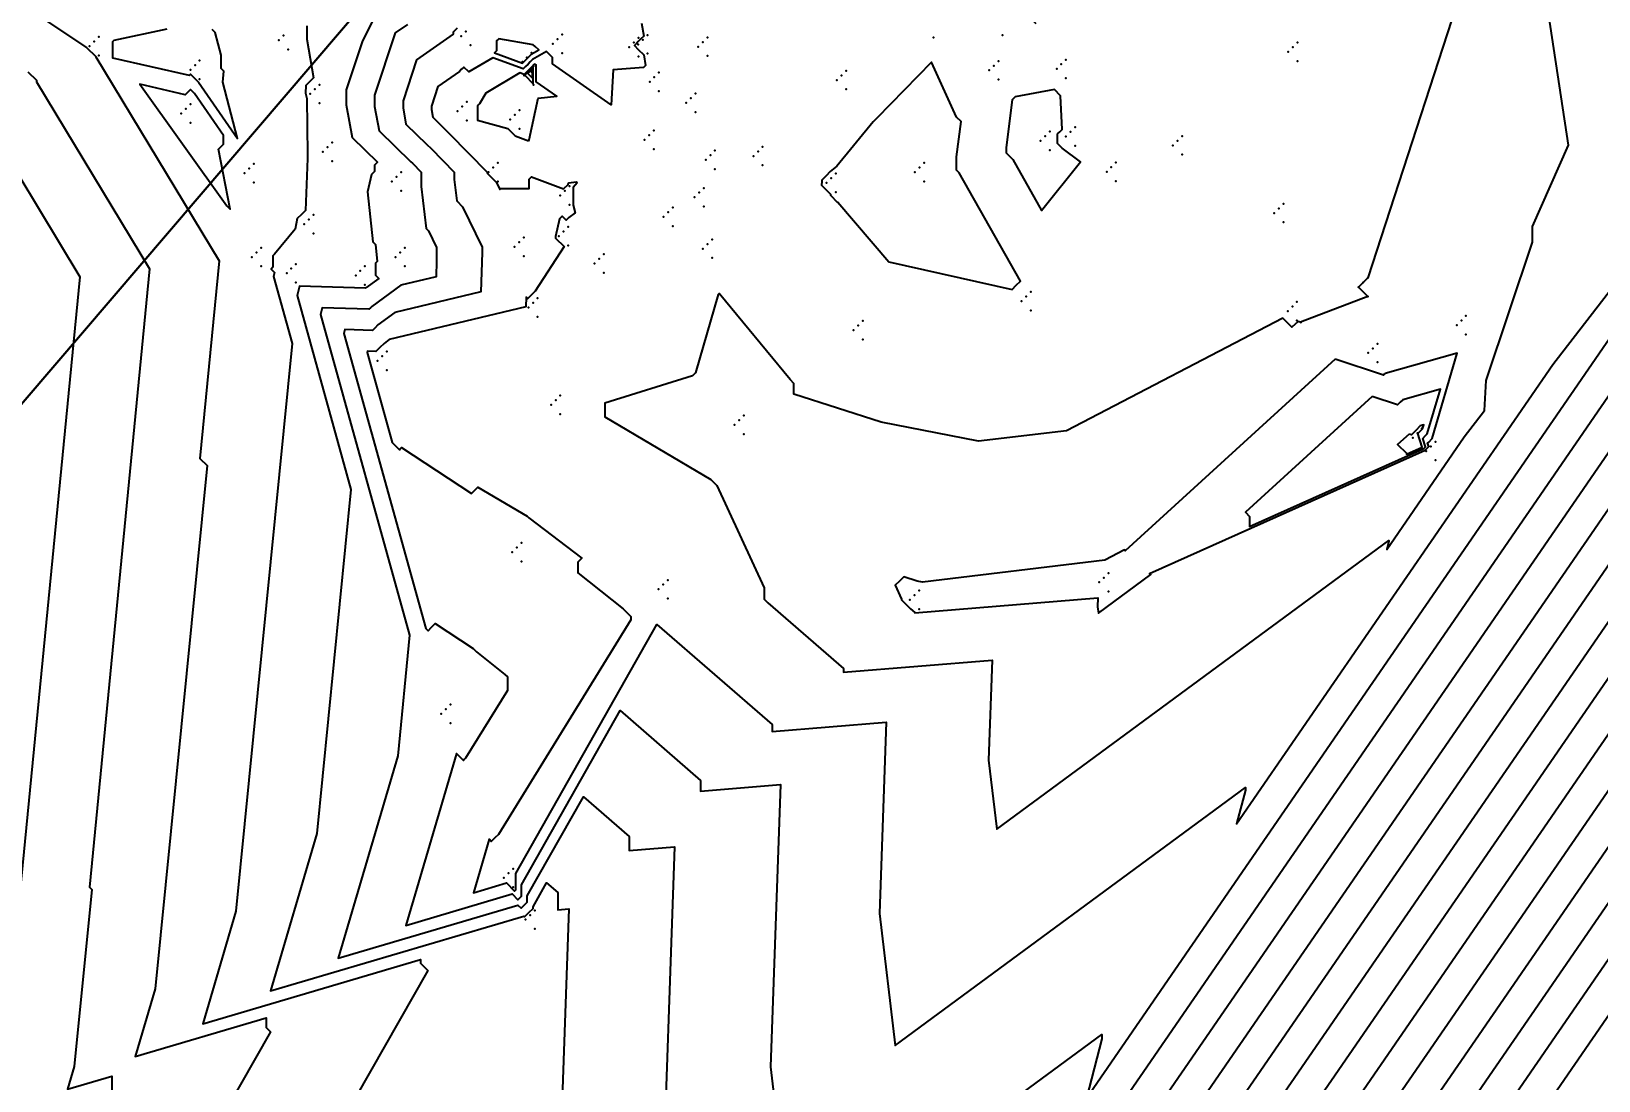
# Model space of a CAD drawing. Header units: metres. Extents: x 419582 to 423558, y 4805372 to 4807539.
# Drawn here: x 421937.01 to 421970.86, y 4806581.9 to 4806604.54 of the extents above; entities that cross this region are included whole.
import ezdxf

# ---------------------------------------------------------------- set-up
doc = ezdxf.new("R2010")
doc.units = ezdxf.units.M
doc.linetypes.add('PHANTOM', pattern=[2.5, 1.25, -0.25, 0.25, -0.25, 0.25, -0.25])
for name, color, linetype in [('C-TINN', 4, 'Continuous'), ('C-TOPO-MAJR', 9, 'Continuous'), ('C-TOPO-MINR', 8, 'Continuous'), ('LS', 7, 'Continuous')]:
    doc.layers.add(name, color=color, linetype=linetype)
doc.styles.get("Standard").update_dxf_attribs({"font": 'simplex.shx'})

# ---------------------------------------------------------------- blocks, each defined once
blk = doc.blocks.new('AN30 +0 +0')
at = {"linetype": 'PHANTOM', "flags": 128}
for points in [[(0, -11.382), (0, 11.382)], [(-11.382, 0), (11.382, 0)]]:
    blk.add_lwpolyline(points, dxfattribs=at)
at = {"flags": 128}
blk.add_lwpolyline([(-4.744, -4.744), (-4.744, 4.744), (4.744, 4.744), (4.744, -4.744)], close=True, dxfattribs=at)
at = {"layer": 'LS', "insert": (-3.273, -0.383), "char_height": 0.51577, "width": 9.13592, "attachment_point": 1}
blk.add_mtext('AN30\\PBase +0 Leg +0', dxfattribs=at)

msp = doc.modelspace()

# ---------------------------------------------------------------- linework, layer by layer
at = {"color": 31, "lineweight": 30, "true_color": 0xffbd7a, "elevation": 1718.013}
msp.add_lwpolyline([(423449.834, 4807399.592), (423130.593, 4807500.114), (421950.92, 4806612.998), (421795.045, 4806430.988), (421305.015, 4806147.038), (421305.015, 4806147.038), (420630.083, 4805770.97), (419765.157, 4805549.54), (419617.356, 4805580.088)], dxfattribs=at)
at = {"layer": 'C-TINN', "color": 4, "linetype": 'Continuous', "lineweight": -3}
for p in [(421942.45, 4806604.45, 1831.75), (421946.29, 4806604.44, 1835.18), (421946.39, 4806604.54, 1835.18), (421948.47, 4806604.47, 1835.41), (421950.31, 4806604.46, 1836.23), (421957.98, 4806604.46, 1836.08), (421938.26, 4806604.22, 1831.05), (421938.36, 4806604.32, 1831.05), (421938.46, 4806604.42, 1831.05), (421942.35, 4806604.35, 1831.75), (421942.55, 4806604.15, 1831.75), (421946.49, 4806604.24, 1835.18), (421948.27, 4806604.27, 1835.41), (421948.37, 4806604.37, 1835.41), (421949.92, 4806604.2, 1835.68), (421950.02, 4806604.3, 1835.68), (421950.11, 4806604.26, 1836.23), (421950.12, 4806604.4, 1835.68), (421950.21, 4806604.36, 1836.23), (421951.41, 4806604.21, 1836.34), (421951.51, 4806604.31, 1836.34), (421951.61, 4806604.41, 1836.34), (421956.49, 4806604.41, 1836.16), (421964.15, 4806604.1, 1836.32), (421964.25, 4806604.2, 1836.32), (421964.35, 4806604.3, 1836.32), (421938.46, 4806604.02, 1831.05), (421940.54, 4806603.81, 1830.72), (421940.64, 4806603.91, 1830.72), (421947.61, 4806603.88, 1834.79), (421947.71, 4806603.98, 1834.79), (421947.81, 4806604.08, 1834.79), (421947.85, 4806603.79, 1837.16), (421948.47, 4806604.07, 1835.41), (421950.12, 4806604, 1835.68), (421950.31, 4806604.06, 1836.23), (421951.61, 4806604.01, 1836.34), (421957.79, 4806603.8, 1836.66), (421957.89, 4806603.9, 1836.66), (421959.25, 4806603.83, 1836.66), (421959.35, 4806603.93, 1836.66), (421964.35, 4806603.9, 1836.32), (421940.44, 4806603.71, 1830.72), (421940.64, 4806603.51, 1830.72), (421947.65, 4806603.59, 1837.16), (421947.75, 4806603.69, 1837.16), (421947.81, 4806603.68, 1834.79), (421950.36, 4806603.45, 1836.42), (421950.46, 4806603.55, 1836.42), (421950.56, 4806603.65, 1836.42), (421954.4, 4806603.49, 1836.42), (421954.5, 4806603.59, 1836.42), (421954.6, 4806603.69, 1836.42), (421957.69, 4806603.7, 1836.66), (421957.89, 4806603.5, 1836.66), (421959.15, 4806603.73, 1836.66), (421959.35, 4806603.53, 1836.66), (421943.03, 4806603.19, 1832.06), (421943.13, 4806603.29, 1832.06), (421943.23, 4806603.39, 1832.06), (421947.85, 4806603.39, 1837.16), (421950.56, 4806603.25, 1836.42), (421951.25, 4806603.1, 1836.35), (421951.35, 4806603.2, 1836.35), (421954.6, 4806603.29, 1836.42), (421940.24, 4806602.77, 1832.96), (421940.34, 4806602.87, 1832.96), (421940.44, 4806602.97, 1832.96), (421943.23, 4806602.99, 1832.06), (421946.21, 4806602.82, 1836.92), (421946.31, 4806602.92, 1836.92), (421946.41, 4806603.02, 1836.92), (421947.55, 4806602.84, 1837.25), (421951.15, 4806603, 1836.35), (421951.35, 4806602.8, 1836.35), (421940.44, 4806602.57, 1832.96), (421946.41, 4806602.62, 1836.92), (421947.35, 4806602.64, 1837.25), (421947.45, 4806602.74, 1837.25), (421947.55, 4806602.44, 1837.25), (421959.55, 4806602.47, 1836.26), (421943.5, 4806602.14, 1832.25), (421950.25, 4806602.2, 1836.4), (421950.35, 4806602.3, 1836.4), (421950.45, 4806602.4, 1836.4), (421958.8, 4806602.18, 1837.69), (421958.9, 4806602.28, 1837.69), (421959, 4806602.38, 1837.69), (421959.35, 4806602.27, 1836.26), (421959.45, 4806602.37, 1836.26), (421959.55, 4806602.07, 1836.26), (421961.66, 4806602.08, 1836.47), (421961.76, 4806602.18, 1836.47), (421961.86, 4806602.28, 1836.47), (421943.3, 4806601.94, 1832.25), (421943.4, 4806602.04, 1832.25), (421943.5, 4806601.74, 1832.25), (421950.45, 4806602, 1836.4), (421951.57, 4806601.77, 1836.46), (421951.67, 4806601.87, 1836.46), (421951.77, 4806601.97, 1836.46), (421952.6, 4806601.85, 1836.49), (421952.7, 4806601.95, 1836.49), (421952.8, 4806602.05, 1836.49), (421959, 4806601.98, 1837.69), (421961.86, 4806601.88, 1836.47), (421941.61, 4806601.48, 1831.12), (421941.71, 4806601.58, 1831.12), (421941.81, 4806601.68, 1831.12), (421944.89, 4806601.4, 1833.39), (421944.99, 4806601.5, 1833.39), (421946.88, 4806601.5, 1836.04), (421946.98, 4806601.6, 1836.04), (421947.08, 4806601.7, 1836.04), (421951.77, 4806601.57, 1836.46), (421952.8, 4806601.65, 1836.49), (421954.38, 4806601.47, 1835.96), (421956.09, 4806601.5, 1835.35), (421956.19, 4806601.6, 1835.35), (421956.29, 4806601.7, 1835.35), (421960.23, 4806601.51, 1836.41), (421960.33, 4806601.61, 1836.41), (421960.43, 4806601.71, 1836.41), (421941.81, 4806601.28, 1831.12), (421944.79, 4806601.3, 1833.39), (421944.99, 4806601.1, 1833.39), (421947.08, 4806601.3, 1836.04), (421948.53, 4806601.1, 1835.96), (421948.63, 4806601.2, 1835.96), (421951.43, 4806601.06, 1836.48), (421951.53, 4806601.16, 1836.48), (421954.18, 4806601.27, 1835.96), (421954.28, 4806601.37, 1835.96), (421954.38, 4806601.07, 1835.96), (421956.29, 4806601.3, 1835.35), (421960.43, 4806601.31, 1836.41), (421948.43, 4806601, 1835.96), (421948.63, 4806600.8, 1835.96), (421950.86, 4806600.74, 1836.98), (421951.33, 4806600.96, 1836.48), (421951.53, 4806600.76, 1836.48), (421963.95, 4806600.72, 1836.91), (421964.05, 4806600.82, 1836.91), (421942.9, 4806600.38, 1832.14), (421943, 4806600.48, 1832.14), (421943.1, 4806600.58, 1832.14), (421950.66, 4806600.54, 1836.98), (421950.76, 4806600.64, 1836.98), (421963.85, 4806600.62, 1836.91), (421964.05, 4806600.42, 1836.91), (421943.1, 4806600.18, 1832.14), (421947.64, 4806600.09, 1835.71), (421948.4, 4806600.12, 1836.03), (421948.5, 4806600.22, 1836.03), (421948.6, 4806600.32, 1836.03), (421950.86, 4806600.34, 1836.98), (421951.71, 4806600.05, 1836.89), (421941.87, 4806599.77, 1831.47), (421941.97, 4806599.87, 1831.47), (421944.97, 4806599.77, 1833.3), (421945.07, 4806599.87, 1833.3), (421947.44, 4806599.89, 1835.71), (421947.54, 4806599.99, 1835.71), (421948.6, 4806599.92, 1836.03), (421949.37, 4806599.73, 1836.2), (421951.51, 4806599.85, 1836.89), (421951.61, 4806599.95, 1836.89), (421941.77, 4806599.67, 1831.47), (421941.97, 4806599.47, 1831.47), (421942.62, 4806599.42, 1832.84), (421942.72, 4806599.52, 1832.84), (421944.11, 4806599.37, 1832.84), (421944.21, 4806599.47, 1832.84), (421944.87, 4806599.67, 1833.3), (421945.07, 4806599.47, 1833.3), (421947.64, 4806599.69, 1835.71), (421949.17, 4806599.53, 1836.2), (421949.27, 4806599.63, 1836.2), (421951.71, 4806599.65, 1836.89), (421942.52, 4806599.32, 1832.84), (421942.72, 4806599.12, 1832.84), (421944.01, 4806599.27, 1832.84), (421944.21, 4806599.07, 1832.84), (421949.37, 4806599.33, 1836.2), (421965.67, 4806599.02, 1837), (421965.77, 4806599.12, 1837), (421965.87, 4806599.22, 1837), (421947.84, 4806598.68, 1836.06), (421947.94, 4806598.78, 1836.06), (421958.39, 4806598.72, 1836.07), (421958.49, 4806598.82, 1836.07), (421958.59, 4806598.92, 1836.07), (421964.34, 4806598.7, 1836.97), (421965.87, 4806598.82, 1837), (421947.74, 4806598.58, 1836.06), (421947.94, 4806598.38, 1836.06), (421958.59, 4806598.52, 1836.07), (421964.14, 4806598.5, 1836.97), (421964.24, 4806598.6, 1836.97), (421967.99, 4806598.4, 1837.48), (421954.76, 4806598.09, 1836.48), (421954.86, 4806598.19, 1836.48), (421954.96, 4806598.29, 1836.48), (421964.34, 4806598.3, 1836.97), (421967.79, 4806598.2, 1837.48), (421967.89, 4806598.3, 1837.48), (421954.96, 4806597.89, 1836.48), (421965.98, 4806597.7, 1837.57), (421966.08, 4806597.8, 1837.57), (421967.99, 4806598, 1837.48), (421944.48, 4806597.43, 1836.44), (421944.58, 4806597.53, 1836.44), (421944.68, 4806597.63, 1836.44), (421965.88, 4806597.6, 1837.57), (421966.08, 4806597.4, 1837.57), (421944.68, 4806597.23, 1836.44), (421948.43, 4806596.68, 1836.87), (421948.23, 4806596.48, 1836.87), (421948.33, 4806596.58, 1836.87), (421948.43, 4806596.28, 1836.87), (421952.19, 4806596.05, 1837.38), (421952.29, 4806596.15, 1837.38), (421952.39, 4806596.25, 1837.38), (421952.39, 4806595.85, 1837.38), (421966.84, 4806595.77, 1840.1), (421966.94, 4806595.87, 1840.1), (421967.04, 4806595.97, 1840.1), (421967.331, 4806595.683, 1837.325), (421967.04, 4806595.57, 1840.1), (421967.131, 4806595.483, 1837.325), (421967.231, 4806595.583, 1837.325), (421967.331, 4806595.283, 1837.325), (421947.39, 4806593.3, 1835.79), (421947.49, 4806593.4, 1835.79), (421947.59, 4806593.5, 1835.79), (421947.59, 4806593.1, 1835.79), (421950.65, 4806592.6, 1836.3), (421950.75, 4806592.7, 1836.3), (421960.07, 4806592.65, 1838.1), (421960.17, 4806592.75, 1838.1), (421960.27, 4806592.85, 1838.1), (421950.55, 4806592.5, 1836.3), (421950.75, 4806592.3, 1836.3), (421955.98, 4806592.27, 1838.06), (421956.08, 4806592.37, 1838.06), (421956.18, 4806592.47, 1838.06), (421960.27, 4806592.45, 1838.1), (421956.18, 4806592.07, 1838.06), (421945.96, 4806589.91, 1834.54), (421946.06, 4806590.01, 1834.54), (421945.86, 4806589.81, 1834.54), (421946.06, 4806589.61, 1834.54), (421947.21, 4806586.27, 1836.45), (421947.31, 4806586.37, 1836.45), (421947.41, 4806586.47, 1836.45), (421947.41, 4806586.07, 1836.45), (421947.88, 4806585.57, 1832.68), (421947.68, 4806585.37, 1832.68), (421947.78, 4806585.47, 1832.68), (421947.88, 4806585.17, 1832.68)]:
    msp.add_point(p, dxfattribs=at)
at = {"layer": 'C-TOPO-MAJR', "color": 9, "linetype": 'Continuous', "lineweight": -3, "flags": 128}
for points, elevation in [([(421947.83, 4806551.998), (421990.904, 4806614.54), (421998.001, 4806623.72), (422000.166, 4806628.955), (422000.069, 4806629.063), (421999.899, 4806628.989), (421999.899, 4806629.364), (421999.887, 4806629.376), (421999.793, 4806629.283), (421999.699, 4806629.189), (421998.617, 4806631.214), (421989.981, 4806641.964), (421989.981, 4806642.064), (421989.831, 4806642.214), (421989.559, 4806644.468), (421989.559, 4806644.536), (421989.482, 4806644.552), (421985.456, 4806658.803)], 1825), ([(421943.591, 4806551.915), (421981.341, 4806606.728), (421990.797, 4806618.959), (421990.895, 4806619.198), (421990.895, 4806619.58), (421990.887, 4806619.589), (421981.323, 4806635.102), (421981.195, 4806635.26), (421981.195, 4806635.657), (421981.194, 4806635.659), (421980.119, 4806644.579), (421980.119, 4806644.849), (421979.812, 4806644.913), (421978.302, 4806650.257), (421975.22, 4806650.119), (421970.157, 4806653.114), (421970.093, 4806653.178), (421970.895, 4806656.826)], 1830), ([(421946.203, 4806604.61), (421946.113, 4806604.521), (421946.113, 4806604.478), (421945.326, 4806603.928), (421945.033, 4806603.045), (421945.033, 4806602.887), (421945.096, 4806602.54), (421945.546, 4806602.102), (421945.638, 4806602.011), (421946.138, 4806601.5), (421946.138, 4806601.343), (421946.193, 4806600.881), (421946.317, 4806600.757), (421946.742, 4806599.884), (421946.742, 4806599.766), (421946.715, 4806598.922), (421944.859, 4806598.474), (421944.492, 4806598.206), (421944.432, 4806598.146), (421944.372, 4806598.086), (421943.776, 4806598.106), (421943.753, 4806598.021), (421945.526, 4806591.655), (421945.574, 4806591.606), (421945.65, 4806591.682), (421945.726, 4806591.758), (421946.549, 4806591.221), (421946.623, 4806591.147), (421947.234, 4806590.661), (421947.286, 4806590.609), (421947.286, 4806590.313), (421946.385, 4806588.854), (421946.361, 4806588.83), (421946.337, 4806588.806), (421946.185, 4806588.957), (421945.091, 4806585.245), (421947.391, 4806585.924), (421947.514, 4806585.801), (421947.552, 4806585.839), (421947.591, 4806585.878), (421947.591, 4806586.124), (421949.719, 4806589.883), (421951.459, 4806588.373), (421951.459, 4806588.145), (421953.183, 4806588.286), (421952.972, 4806582.193), (421953.468, 4806577.99), (421960.127, 4806582.89), (421960.127, 4806582.794), (421959.796, 4806581.518), (421971.778, 4806598.916)], 1835), ([(421936.933, 4806603.67), (421937.115, 4806603.487), (421937.115, 4806603.452), (421939.559, 4806599.417), (421938.258, 4806586.069), (421938.31, 4806586.017), (421937.931, 4806582.204), (421937.785, 4806581.711), (421938.741, 4806581.993), (421938.741, 4806581.657), (421938.773, 4806581.625), (421936.746, 4806578.07)], 1830)]:
    msp.add_lwpolyline(points, dxfattribs=dict(at, elevation=elevation))
for points, elevation in [([(421947.885, 4806604.211), (421947.847, 4806604.25), (421947.099, 4806604.382), (421947.053, 4806604.335), (421947.053, 4806604.12), (421947.007, 4806604.074), (421947.614, 4806603.854), (421947.622, 4806603.863), (421947.631, 4806603.872), (421947.722, 4806603.963), (421947.814, 4806604.054), (421947.966, 4806604.144), (421947.885, 4806604.211)], 1835), ([(421947.805, 4806603.681), (421947.796, 4806603.672), (421947.814, 4806603.654), (421947.814, 4806603.69), (421947.805, 4806603.681)], 1835), ([(421966.76, 4806595.851), (421966.512, 4806595.624), (421966.702, 4806595.434), (421966.702, 4806595.414), (421967.043, 4806595.567), (421967.047, 4806595.57), (421966.95, 4806595.86), (421967.047, 4806595.956), (421967.05, 4806595.96), (421967.076, 4806596.047), (421967.002, 4806596.027), (421966.906, 4806595.93), (421966.81, 4806595.834), (421966.76, 4806595.851)], 1840)]:
    msp.add_lwpolyline(points, close=True, dxfattribs=dict(at, elevation=elevation))
at = {"layer": 'C-TOPO-MINR', "color": 8, "linetype": 'Continuous', "lineweight": -3, "flags": 128}
for points, elevation in [([(421937.108, 4806540.074), (421985.166, 4806609.853), (421993.679, 4806620.864), (421994.672, 4806623.267), (421994.672, 4806623.486), (421994.582, 4806623.576), (421989.08, 4806632.502), (421984.709, 4806637.942), (421984.709, 4806638.22), (421984.648, 4806638.281), (421983.895, 4806644.534), (421983.895, 4806644.723), (421983.68, 4806644.769), (421981.164, 4806653.676), (421976.027, 4806653.445), (421973.352, 4806655.027), (421973.224, 4806655.155), (421974.838, 4806662.506)], 1828), ([(421938.277, 4806540.556), (421987.079, 4806611.416), (421995.119, 4806621.816), (421996.561, 4806625.301), (421996.561, 4806625.44), (421996.43, 4806625.57), (421992.958, 4806631.203), (421986.467, 4806639.283), (421986.467, 4806639.501), (421986.376, 4806639.592), (421985.783, 4806644.512), (421985.783, 4806644.661), (421985.614, 4806644.697), (421982.594, 4806655.385), (421976.43, 4806655.108), (421974.949, 4806655.984), (421974.789, 4806656.144), (421975.891, 4806661.16)], 1827), ([(421940.349, 4806545.995), (421983.254, 4806608.291), (421992.238, 4806619.912), (421992.784, 4806621.232), (421992.784, 4806621.533), (421992.734, 4806621.583), (421985.201, 4806633.802), (421982.952, 4806636.601), (421982.952, 4806636.938), (421982.921, 4806636.97), (421982.007, 4806644.556), (421982.007, 4806644.786), (421981.746, 4806644.841), (421979.733, 4806651.966), (421975.623, 4806651.782), (421971.754, 4806654.071), (421971.659, 4806654.167), (421972.866, 4806659.666)], 1829), ([(421952.607, 4806557.719), (421992.817, 4806616.103), (421999.442, 4806624.672), (422001.463, 4806629.559), (422001.03, 4806630.039), (422000.276, 4806629.71), (422000.276, 4806629.998), (422000.22, 4806630.054), (422000.148, 4806629.982), (422000.076, 4806629.91), (421995.264, 4806638.916), (421991.738, 4806643.305), (421991.738, 4806643.346), (421991.558, 4806643.525), (421991.447, 4806644.445), (421991.447, 4806644.473), (421991.416, 4806644.48), (421989.76, 4806650.34), (421989.819, 4806650.399), (421989.878, 4806650.458), (421988.147, 4806658.172)], 1824), ([(421957.383, 4806563.44), (421994.729, 4806617.665), (422000.882, 4806625.624), (422002.76, 4806630.163), (422001.991, 4806631.015), (422000.653, 4806630.431), (422000.653, 4806630.632), (422000.553, 4806630.732), (422000.503, 4806630.682), (422000.453, 4806630.631), (421993.944, 4806642.812), (421993.956, 4806642.824), (421993.968, 4806642.836), (421993.406, 4806643.971), (421993.87, 4806644.923), (421993.87, 4806645.273), (421993.845, 4806645.298), (421993.524, 4806645.603), (421990.85, 4806657.517)], 1823), ([(421943.054, 4806546.277), (421988.991, 4806612.978), (421996.56, 4806622.768), (421998.449, 4806627.336), (421998.449, 4806627.393), (421998.278, 4806627.564), (421996.836, 4806629.903), (421988.224, 4806640.623), (421988.224, 4806640.783), (421988.103, 4806640.903), (421987.671, 4806644.49), (421987.671, 4806644.598), (421987.548, 4806644.624), (421984.025, 4806657.094)], 1826), ([(421934.676, 4806606.529), (421938.197, 4806604.194), (421938.396, 4806603.995), (421938.396, 4806603.993), (421941.063, 4806599.589), (421940.647, 4806595.321), (421940.8, 4806595.169), (421939.677, 4806583.88), (421939.246, 4806582.417), (421942.076, 4806583.253), (421942.076, 4806583.042), (421942.171, 4806582.948), (421937.578, 4806574.894)], 1831), ([(421968.25, 4806606.55), (421965.87, 4806599.22), (421965.77, 4806599.12), (421965.67, 4806599.02), (421965.87, 4806598.82), (421964.417, 4806598.265), (421964.427, 4806598.255), (421964.364, 4806598.276), (421964.232, 4806598.155), (421964.037, 4806598.35), (421959.36, 4806595.922), (421957.464, 4806595.693), (421955.362, 4806596.106), (421953.475, 4806596.711), (421953.475, 4806596.942), (421953.391, 4806597.027), (421951.863, 4806598.887), (421951.84, 4806598.864), (421951.35, 4806597.174), (421951.282, 4806597.106), (421949.388, 4806596.519), (421949.388, 4806596.221), (421951.683, 4806594.871), (421951.813, 4806594.742), (421952.83, 4806592.529), (421952.83, 4806592.288), (421952.91, 4806592.209), (421954.545, 4806590.789), (421954.545, 4806590.711), (421957.755, 4806590.973), (421957.68, 4806588.81), (421957.857, 4806587.319), (421966.324, 4806593.551), (421966.324, 4806593.537), (421966.278, 4806593.359), (421967.953, 4806595.791), (421967.953, 4806595.791), (421968.39, 4806596.356), (421968.429, 4806597.006), (421969.427, 4806599.992), (421969.427, 4806600.329), (421970.205, 4806602.083), (421969.501, 4806606.739)], 1837), ([(421946.832, 4806557.836), (421979.428, 4806605.166)], 1831), ([(421939.93, 4806604.587), (421938.79, 4806604.343), (421938.775, 4806604.328), (421938.76, 4806604.312), (421938.76, 4806603.973), (421940.415, 4806603.593), (421940.427, 4806603.605), (421940.44, 4806603.617), (421940.615, 4806603.442), (421941.459, 4806602.229), (421941.139, 4806603.443), (421941.159, 4806603.684), (421941.105, 4806603.738), (421941.105, 4806604.03), (421940.978, 4806604.518), (421940.914, 4806604.583)], 1831), ([(421942.956, 4806604.661), (421942.956, 4806604.374), (421943.098, 4806603.537), (421943.018, 4806603.456), (421942.937, 4806603.376), (421942.923, 4806603.204), (421942.952, 4806603.094), (421942.97, 4806601.882), (421942.97, 4806601.794), (421942.923, 4806600.676), (421942.837, 4806600.59), (421942.75, 4806600.504), (421942.706, 4806600.273), (421942.26, 4806599.735), (421942.221, 4806599.696), (421942.221, 4806599.451), (421942.183, 4806599.412), (421942.26, 4806599.335), (421942.238, 4806599.252), (421942.642, 4806597.802), (421941.424, 4806585.555), (421940.708, 4806583.124), (421945.412, 4806584.513), (421945.412, 4806584.428), (421945.569, 4806584.27), (421943.71, 4806581.011)], 1832), ([(421944.374, 4806604.766), (421944.15, 4806604.317), (421943.806, 4806603.28), (421943.806, 4806602.957), (421943.935, 4806602.249), (421944.48, 4806601.719), (421944.414, 4806601.653), (421944.414, 4806601.516), (421944.349, 4806601.451), (421944.263, 4806601.075), (421944.379, 4806600.002), (421944.437, 4806599.944), (421944.474, 4806599.574), (421944.44, 4806599.54), (421944.44, 4806599.279), (421944.509, 4806599.209), (421944.231, 4806599.006), (421944.226, 4806599.002), (421944.222, 4806598.997), (421942.798, 4806599.045), (421942.743, 4806598.842), (421943.909, 4806594.656), (421943.17, 4806587.23), (421942.169, 4806583.831), (421947.64, 4806585.446), (421947.657, 4806585.429), (421947.749, 4806585.521), (421947.84, 4806585.612), (421947.84, 4806585.646), (421948.134, 4806586.165), (421948.374, 4806585.957), (421948.374, 4806585.58), (421948.612, 4806585.6), (421948.264, 4806575.576)], 1833), ([(421945.131, 4806604.691), (421944.865, 4806604.506), (421944.42, 4806603.162), (421944.42, 4806602.922), (421944.516, 4806602.395), (421945.201, 4806601.728), (421945.235, 4806601.694), (421945.425, 4806601.5), (421945.425, 4806601.192), (421945.532, 4806600.286), (421945.584, 4806600.235), (421945.758, 4806599.876), (421945.758, 4806599.592), (421945.747, 4806599.244), (421944.983, 4806599.06), (421944.361, 4806598.606), (421944.329, 4806598.574), (421944.297, 4806598.542), (421943.287, 4806598.575), (421943.248, 4806598.432), (421945.176, 4806591.509), (421944.917, 4806588.905), (421943.63, 4806584.538), (421947.515, 4806585.685), (421947.585, 4806585.615), (421947.65, 4806585.68), (421947.715, 4806585.745), (421947.715, 4806585.885), (421948.927, 4806588.024), (421949.916, 4806587.165), (421949.916, 4806586.863), (421950.897, 4806586.943), (421950.618, 4806578.884)], 1834), ([(421950.186, 4806604.719), (421950.231, 4806604.435), (421950.172, 4806604.377), (421950.114, 4806604.319), (421950.072, 4806604.277), (421950.031, 4806604.235), (421950.114, 4806604.151), (421950.231, 4806604.035), (421950.267, 4806603.805), (421950.224, 4806603.762), (421949.574, 4806603.708), (421949.531, 4806602.956), (421948.261, 4806603.841), (421948.261, 4806603.976), (421948.128, 4806604.108), (421947.83, 4806603.932), (421947.781, 4806603.883), (421947.733, 4806603.834), (421947.681, 4806603.783), (421947.63, 4806603.732), (421946.97, 4806603.971), (421946.452, 4806603.665), (421946.347, 4806603.771), (421946.299, 4806603.724), (421946.252, 4806603.677), (421945.786, 4806603.351), (421945.646, 4806602.928), (421945.646, 4806602.852), (421945.676, 4806602.686), (421945.892, 4806602.476), (421946.04, 4806602.328), (421946.851, 4806601.5), (421946.851, 4806601.494), (421946.854, 4806601.476), (421947.051, 4806601.279), (421947.124, 4806601.129), (421947.136, 4806601.141), (421947.148, 4806601.153), (421947.755, 4806601.15), (421947.755, 4806601.35), (421947.805, 4806601.4), (421948.5, 4806601.142), (421948.597, 4806601.238), (421948.604, 4806601.273), (421948.777, 4806601.291), (421948.795, 4806601.273), (421948.71, 4806601.174), (421948.71, 4806600.79), (421948.753, 4806600.622), (421948.613, 4806600.526), (421948.556, 4806600.469), (421948.47, 4806600.554), (421948.413, 4806600.497), (421948.329, 4806600.117), (421948.329, 4806600.08), (421948.51, 4806599.898), (421947.889, 4806598.936), (421947.806, 4806598.853), (421947.723, 4806598.77), (421947.689, 4806598.805), (421947.682, 4806598.599), (421944.735, 4806597.888), (421944.623, 4806597.806), (421944.535, 4806597.718), (421944.447, 4806597.63), (421944.265, 4806597.637), (421944.258, 4806597.611), (421944.8, 4806595.665), (421944.953, 4806595.512), (421944.976, 4806595.535), (421945, 4806595.558), (421946.514, 4806594.57), (421946.582, 4806594.637), (421946.65, 4806594.705), (421947.714, 4806594.079), (421947.753, 4806594.041), (421948.891, 4806593.171), (421948.85, 4806593.129), (421948.809, 4806593.088), (421948.809, 4806592.853), (421949.785, 4806592.076), (421949.951, 4806591.91), (421949.951, 4806591.841), (421947.092, 4806587.21), (421947.015, 4806587.133), (421946.939, 4806587.057), (421946.892, 4806587.104), (421946.552, 4806585.952), (421947.266, 4806586.163), (421947.442, 4806585.986), (421947.454, 4806585.998), (421947.466, 4806586.01), (421947.466, 4806586.363), (421950.512, 4806591.742), (421953.002, 4806589.581), (421953.002, 4806589.428), (421955.469, 4806589.629), (421955.326, 4806585.502), (421955.662, 4806582.655), (421963.225, 4806588.22), (421963.225, 4806588.166), (421963.037, 4806587.438), (421969.865, 4806597.353), (421969.865, 4806597.353), (421971.648, 4806599.659)], 1836), ([(421950.073, 4806563.756), (421977.516, 4806603.603)], 1832), ([(421935.834, 4806602.911), (421938.055, 4806599.244), (421936.385, 4806582.109)], 1829), ([(421953.314, 4806569.677), (421975.603, 4806602.041)], 1833), ([(421956.555, 4806575.597), (421973.69, 4806600.478)], 1834)]:
    msp.add_lwpolyline(points, dxfattribs=dict(at, elevation=elevation))
for points, elevation in [([(421947.74, 4806602.18), (421947.759, 4806602.2), (421947.954, 4806603.098), (421948.355, 4806603.139), (421947.907, 4806603.452), (421947.907, 4806603.816), (421947.888, 4806603.834), (421947.847, 4806603.81), (421947.841, 4806603.803), (421947.834, 4806603.796), (421947.741, 4806603.703), (421947.647, 4806603.61), (421947.556, 4806603.643), (421946.823, 4806603.21), (421946.686, 4806602.976), (421946.662, 4806602.952), (421946.638, 4806602.928), (421946.638, 4806602.625), (421947.294, 4806602.446), (421947.453, 4806602.287), (421947.74, 4806602.18)], 1837), ([(421947.754, 4806603.689), (421947.661, 4806603.596), (421947.847, 4806603.41), (421947.847, 4806603.783), (421947.754, 4806603.689)], 1837), ([(421954.261, 4806601.514), (421954.168, 4806601.421), (421954.076, 4806601.329), (421954.076, 4806601.299), (421954.074, 4806601.218), (421954.265, 4806601.026), (421954.265, 4806601.009), (421954.417, 4806600.848), (421954.425, 4806600.856), (421955.525, 4806599.569), (421958.186, 4806598.971), (421958.276, 4806599.061), (421958.366, 4806599.151), (421957.043, 4806601.489), (421956.987, 4806601.544), (421956.987, 4806601.833), (421957.084, 4806602.593), (421956.985, 4806602.692), (421956.45, 4806603.875), (421955.263, 4806602.666), (421955.224, 4806602.627), (421955.185, 4806602.587), (421954.399, 4806601.628), (421954.261, 4806601.514)], 1836), ([(421947.779, 4806603.685), (421947.728, 4806603.634), (421947.83, 4806603.532), (421947.83, 4806603.736), (421947.779, 4806603.685)], 1836), ([(421940.526, 4806603.201), (421940.44, 4806603.287), (421940.383, 4806603.23), (421940.326, 4806603.173), (421939.345, 4806603.398), (421941.226, 4806600.773), (421941.297, 4806600.702), (421941.05, 4806602.001), (421941.103, 4806602.053), (421941.155, 4806602.106), (421941.155, 4806602.297), (421940.526, 4806603.201)], 1832), ([(421959.169, 4806602.327), (421959.217, 4806602.375), (421959.265, 4806602.423), (421959.234, 4806603.15), (421959.1, 4806603.284), (421958.256, 4806603.13), (421958.223, 4806603.097), (421958.19, 4806603.064), (421958.06, 4806602.038), (421958.06, 4806601.921), (421958.201, 4806601.779), (421958.825, 4806600.677), (421959.663, 4806601.727), (421959.265, 4806602.023), (421959.169, 4806602.12), (421959.169, 4806602.327)], 1837), ([(421965.163, 4806597.467), (421960.63, 4806593.332), (421960.612, 4806593.35), (421960.187, 4806593.129), (421956.253, 4806592.652), (421956.134, 4806592.676), (421955.846, 4806592.768), (421955.754, 4806592.677), (421955.663, 4806592.586), (421955.802, 4806592.285), (421955.802, 4806592.271), (421955.995, 4806592.078), (421956.087, 4806591.998), (421956.087, 4806591.993), (421960.041, 4806592.316), (421960.035, 4806592.119), (421960.051, 4806591.984), (421961.181, 4806592.816), (421961.155, 4806592.841), (421967.109, 4806595.504), (421967.185, 4806595.58), (421967.16, 4806595.653), (421967.185, 4806595.677), (421967.26, 4806595.753), (421967.801, 4806597.597), (421966.243, 4806597.157), (421966.226, 4806597.14), (421966.209, 4806597.123), (421965.163, 4806597.467)], 1838), ([(421965.961, 4806596.659), (421963.226, 4806594.164), (421963.317, 4806594.074), (421963.317, 4806593.854), (421967.076, 4806595.536), (421967.116, 4806595.575), (421967.055, 4806595.756), (421967.116, 4806595.817), (421967.155, 4806595.856), (421967.439, 4806596.822), (421966.623, 4806596.592), (421966.566, 4806596.535), (421966.51, 4806596.479), (421965.961, 4806596.659)], 1839)]:
    msp.add_lwpolyline(points, close=True, dxfattribs=dict(at, elevation=elevation))

# ---------------------------------------------------------------- block references
at = {"rotation": 43.1830892}
msp.add_blockref('AN30 +0 +0', (421950.92, 4806613.002, 1838.947), dxfattribs=at)

doc.saveas('drawing.dxf')
